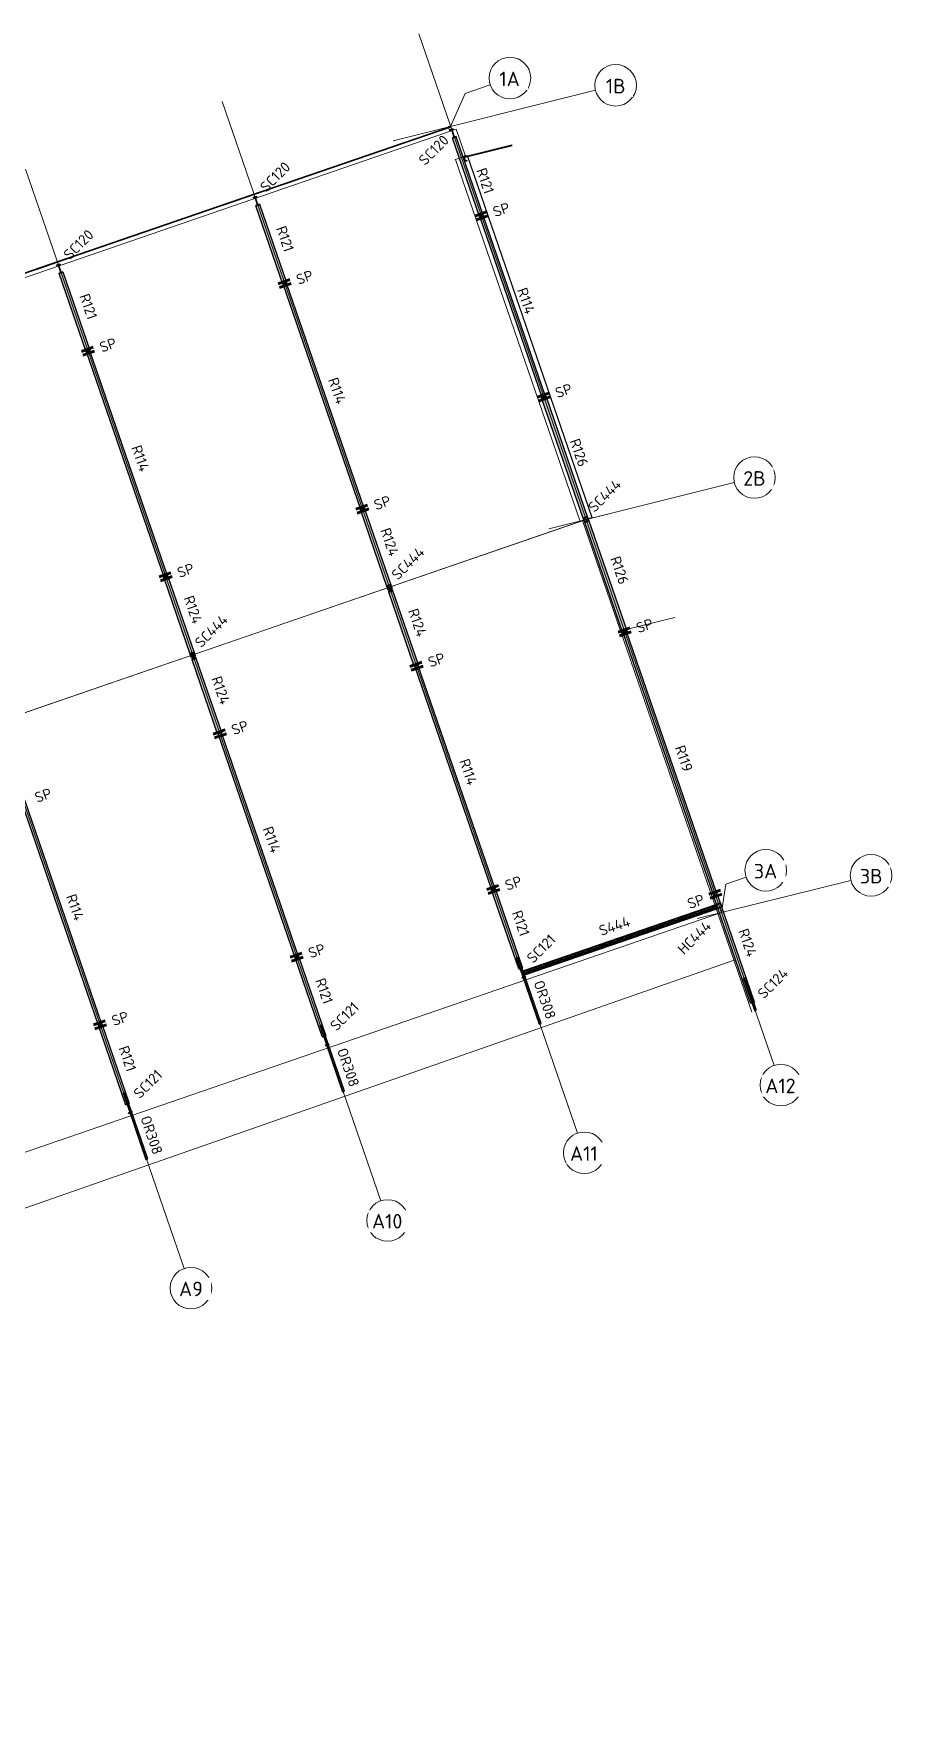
# Model space of a CAD drawing. Header units: millimetres. Extents: x 665 to 159342, y 5858 to 4035990.
# Drawn here: x 117865 to 159342, y 3954998 to 4035990 of the extents above; entities that cross this region are included whole.
import ezdxf

# ---------------------------------------------------------------- set-up
doc = ezdxf.new("R2010")
doc.units = ezdxf.units.MM
doc.linetypes.add('Dash', pattern=[7, 5, -2])
doc.linetypes.add('Hidden Half', pattern=[3, 2, -1])
for name, color, linetype, lineweight in [('A-270-M_ROOF', 132, 'Continuous', 13), ('S-280-A_COLUMN', 171, 'Continuous', 18), ('S-280-A_STRUCT_FRAME', 2, 'Continuous', 18), ('S-280-M_COLUMN', 52, 'Continuous', 13), ('S-280-M_STRUCT_FRAME', 12, 'Continuous', 13), ('S-280-MH_COLUMN', 52, 'Hidden Half', 13), ('Z-000-T_TEXT', 131, 'Continuous', 25), ('Z-030-M_GRID', 191, 'Continuous', 13), ('Z-033_T_GRIDREF', 31, 'Continuous', 13)]:
    doc.layers.add(name, color=color, linetype=linetype, lineweight=lineweight)
doc.styles.add('ISOCPEUR_2', font='isocpeur.ttf', dxfattribs={"height": 700})
doc.styles.add('ISOCPEUR_3', font='isocpeur.ttf', dxfattribs={"height": 500})

# ---------------------------------------------------------------- blocks, each defined once
blk = doc.blocks.new('Roof Gutters1 - Roof Gutters-1884510-S6_001 - UPPER ROOF FRAMING - PART 1')
at = {"layer": 'A-270-M_ROOF', "color": 253, "lineweight": 5}
for p, q in [((-2353849, 4029929), (-2353842, 4029932)), ((-2353842, 4029932), (-2353274, 4030128)), ((-2353842, 4029932), (-2347848, 4012522)), ((-2353274, 4030128), (-2353255, 4030133)), ((-2353274, 4030128), (-2347279, 4012718)), ((-2353255, 4030133), (-2347260, 4012723)), ((-2347848, 4012522), (-2347854, 4012519)), ((-2347849, 4012521), (-2347847, 4012522)), ((-2347724, 4012565), (-2347848, 4012522)), ((-2347847, 4012522), (-2347724, 4012564)), ((-2347279, 4012718), (-2347568, 4012618)), ((-2347565, 4012619), (-2347280, 4012717)), ((-2347280, 4012717), (-2347261, 4012722)), ((-2347260, 4012723), (-2347279, 4012718))]:
    blk.add_line(p, q, dxfattribs=at)
blk = doc.blocks.new('25021-APA-ZZ-ZZ-M3-AR-000001_V3_rvt-1-S6_001 - UPPER ROOF FRAMING - PART 1')
at = {"layer": 'A-270-M_ROOF', "color": 253, "lineweight": 5}
for p, q in [((-2353802, 4031403), (-2459471, 3995017)), ((-2354083, 4031554), (-2354185, 4031528)), ((-2354185, 4031528), (-2354106, 4031298)), ((-2354007, 4031332), (-2354083, 4031554)), ((-2353353, 4030100), (-2353802, 4031403)), ((-2351123, 4030636), (-2353246, 4030107)), ((-2345128, 4013226), (-2347729, 4012578)), ((-2347724, 4012564), (-2453017, 3976308)), ((-2345898, 4007263), (-2347729, 4012578)), ((-2343298, 4007911), (-2345898, 4007263)), ((-2339584, 3988926), (-2345898, 4007263)), ((-2397103, 3971596), (-2340443, 3991419))]:
    blk.add_line(p, q, dxfattribs=at)
blk.add_blockref('Roof Gutters1 - Roof Gutters-1884510-S6_001 - UPPER ROOF FRAMING - PART 1', (0, 0), dxfattribs=at)
blk = doc.blocks.new('NRP_Framing-Steel-Purlin C - G946 - EC250-24-4105926-S6_001 - UPPER ROOF FRAMING - PART 1')
at = {"layer": 'S-280-M_STRUCT_FRAME', "color": 1, "lineweight": 35}
blk.add_line((-4733, 0), (-2319, 0), dxfattribs=at)
blk.add_line((-4733, 0), (-2319, 0), dxfattribs=at)
blk = doc.blocks.new('NRP_Framing-Steel-Purlin Z - G914 - EZ250-15-4113457-S6_001 - UPPER ROOF FRAMING - PART 1')
at = {"layer": 'S-280-M_STRUCT_FRAME', "color": 150, "lineweight": 35}
for p, q in [((-2381400, 4022105), (-2381494, 4022072)), ((-2381494, 4022072), (-2390855, 4018849)), ((-2392836, 4018167), (-2392930, 4018135)), ((-2390950, 4018817), (-2392836, 4018167))]:
    blk.add_line(p, q, dxfattribs=at)
blk = doc.blocks.new('NRP_Framing-Steel-Purlin Z - G914 - EZ250-15-4113705-S6_001 - UPPER ROOF FRAMING - PART 1')
at = {"layer": 'S-280-M_STRUCT_FRAME', "color": 150, "lineweight": 35}
for p, q in [((-2362111, 4028747), (-2371945, 4025361)), ((-2362017, 4028779), (-2362111, 4028747)), ((-2372039, 4025328), (-2373926, 4024679)), ((-2373926, 4024679), (-2374020, 4024646))]:
    blk.add_line(p, q, dxfattribs=at)
blk = doc.blocks.new('NRP_Framing-Steel-Purlin Z - G914 - EZ250-15-4113987-S6_001 - UPPER ROOF FRAMING - PART 1')
at = {"layer": 'S-280-M_STRUCT_FRAME', "color": 150, "lineweight": 35}
for p, q in [((-2354070, 4031516), (-2362017, 4028779)), ((-2362111, 4028747), (-2364943, 4027772)), ((-2364943, 4027772), (-2365038, 4027739))]:
    blk.add_line(p, q, dxfattribs=at)
blk = doc.blocks.new('NRP_Framing-Steel-SHS - S444 - 200x200x6_0SHS-3967727-S6_001 - UPPER ROOF FRAMING - PART 1')
at = {"layer": 'S-280-M_STRUCT_FRAME', "linetype": 'Dash', "lineweight": 25}
for p, q in [((-4896, 94), (-4900, 94)), ((4905, 94), (-4896, 94)), ((-4896, -94), (-4900, -94)), ((4905, -94), (-4896, -94))]:
    blk.add_line(p, q, dxfattribs=at)
blk = doc.blocks.new('NRP_Framing-Steel-EA - WB725 - 75x75x8EA-3966838-S6_001 - UPPER ROOF FRAMING - PART 1')
at = {"layer": 'S-280-M_STRUCT_FRAME', "linetype": 'Dash', "lineweight": 25}
for p, q in [((-2350541, 3990891), (-2341322, 3994066)), ((-2350494, 3990837), (-2341274, 3994011)), ((-2350491, 3990829), (-2341271, 3994004)), ((-2341322, 3994066), (-2341300, 3994002)), ((-2341274, 3994011), (-2341271, 3994004)), ((-2350541, 3990891), (-2350544, 3990890)), ((-2350544, 3990890), (-2350520, 3990819)), ((-2350519, 3990828), (-2350541, 3990891)), ((-2350520, 3990819), (-2350491, 3990829)), ((-2350494, 3990837), (-2350519, 3990828)), ((-2350491, 3990829), (-2350494, 3990837))]:
    blk.add_line(p, q, dxfattribs=at)
blk = doc.blocks.new('NRP_Framing-Steel-EA - WB725 - 75x75x8EA-3967728-S6_001 - UPPER ROOF FRAMING - PART 1')
at = {"layer": 'S-280-M_STRUCT_FRAME', "linetype": 'Dash', "lineweight": 25}
for p, q in [((-2341297, 3993986), (-2350517, 3990812)), ((-2341250, 3993932), (-2350470, 3990757)), ((-2341300, 3993994), (-2341297, 3993986)), ((-2341297, 3993986), (-2341272, 3993995)), ((-2341272, 3993995), (-2341250, 3993932)), ((-2341271, 3994004), (-2341271, 3994004)), ((-2341247, 3993933), (-2341271, 3994004)), ((-2341250, 3993932), (-2341247, 3993933)), ((-2350517, 3990812), (-2350520, 3990819)), ((-2350470, 3990757), (-2350491, 3990820))]:
    blk.add_line(p, q, dxfattribs=at)
blk = doc.blocks.new('Grid - NRP_Grid-Head-320187-S6_001 - UPPER ROOF FRAMING - PART 1')
at = {"layer": 'Z-033_T_GRIDREF'}
blk.add_circle((0, 0), 5, dxfattribs=at)
blk = doc.blocks.new('NRP_Splice _v3_ - NRP_Splice-3209833-S6_001 - UPPER ROOF FRAMING - PART 1')
at = {"layer": 'Z-000-T_TEXT', "lineweight": 70}
for p, q in [((-0.5, 1.5), (-0.5, -1.5)), ((-0.5, 1.5), (-0.5, -1.5)), ((0.5, 1.5), (0.5, -1.5)), ((0.5, -1.5), (0.5, 1.5))]:
    blk.add_line(p, q, dxfattribs=at)
blk = doc.blocks.new('NRP_Splice _v3_ - NRP_Splice-3927024-S6_001 - UPPER ROOF FRAMING - PART 1')
at = {"layer": 'Z-000-T_TEXT', "lineweight": 70}
for p, q in [((-0.5, -1.5), (-0.5, 1.5)), ((-0.5, 1.5), (-0.5, -1.5)), ((0.5, -1.5), (0.5, 1.5)), ((0.5, -1.5), (0.5, 1.5))]:
    blk.add_line(p, q, dxfattribs=at)

msp = doc.modelspace()

# ---------------------------------------------------------------- hatches: boundary and pattern name
at = {"layer": 'S-280-M_STRUCT_FRAME', "lineweight": 5}
for points in [[(139304, 4027193), (139484, 4027255), (138186, 4031024), (138007, 4030962), (139005, 4028061)], [(128551, 4027706), (129849, 4023937), (130029, 4023999), (128731, 4027768)], [(139317, 4027157), (139329, 4027161), (139316, 4027196), (139305, 4027192), (139316, 4027159)], [(139316, 4027197), (142315, 4018488), (142471, 4018542), (139472, 4027251)], [(139485, 4027215), (139496, 4027219), (139484, 4027254), (139473, 4027249), (139484, 4027216)], [(139497, 4027218), (139496, 4027219), (139485, 4027214)], [(119096, 4024450), (120394, 4020682), (120574, 4020743), (119276, 4024512)], [(129862, 4023901), (129873, 4023905), (129861, 4023940), (129850, 4023936), (129861, 4023903)], [(133592, 4013105), (133748, 4013158), (130017, 4023995), (129861, 4023941), (132702, 4015691)], [(130029, 4023959), (130041, 4023963), (130029, 4023998), (130018, 4023993), (130029, 4023960)], [(130042, 4023962), (130041, 4023963), (130030, 4023958)], [(120407, 4020645), (120418, 4020649), (120406, 4020685), (120394, 4020681), (120406, 4020647)], [(124137, 4009849), (124293, 4009903), (120562, 4020739), (120406, 4020686), (123082, 4012913)], [(120574, 4020703), (120586, 4020707), (120574, 4020742), (120563, 4020737), (120574, 4020704)], [(120587, 4020706), (120586, 4020707), (120575, 4020702)], [(144315, 4012582), (144531, 4012657), (142501, 4018552), (142285, 4018477), (143245, 4015691)], [(134864, 4009345), (135062, 4009413), (133769, 4013165), (133572, 4013097), (134520, 4010345)], [(146182, 4007161), (146398, 4007235), (144531, 4012657), (144315, 4012582), (144531, 4011956)], [(144531, 4012657), (144531, 4012657)], [(125409, 4006089), (125606, 4006157), (124314, 4009909), (124117, 4009841)], [(134879, 4009302), (134973, 4009335), (134959, 4009376), (134864, 4009343), (134867, 4009335)], [(134938, 4009129), (135032, 4009162), (135018, 4009203), (134924, 4009170)], [(134938, 4009128), (136166, 4005563), (136364, 4005631), (135136, 4009196)], [(134982, 4009338), (135076, 4009370), (135062, 4009411), (134968, 4009379), (134980, 4009345)], [(135041, 4009165), (135136, 4009197), (135121, 4009238), (135027, 4009206), (135031, 4009196)], [(150561, 3994521), (150729, 3994579), (146374, 4007227), (146206, 4007169), (146953, 4004999)], [(146374, 4007227), (146323, 4007210), (146318, 4007208)], [(125423, 4006046), (125518, 4006079), (125503, 4006120), (125409, 4006088), (125412, 4006079)], [(125483, 4005873), (125577, 4005906), (125563, 4005947), (125469, 4005915)], [(126711, 4002307), (126909, 4002375), (125681, 4005940), (125483, 4005872), (125784, 4004999)], [(125527, 4006082), (125621, 4006114), (125606, 4006156), (125513, 4006123), (125524, 4006089)], [(125586, 4005909), (125681, 4005941), (125666, 4005983), (125572, 4005950), (125576, 4005940)], [(139896, 3994797), (140052, 3994851), (136343, 4005623), (136187, 4005569), (139005, 3997385)], [(130441, 3991541), (130597, 3991595), (126888, 4002367), (126732, 4002313), (129489, 3994307)], [(120986, 3988286), (121142, 3988339), (117433, 3999111), (117277, 3999057), (118913, 3994307)], [(139884, 3994794), (139896, 3994798), (139884, 3994833), (139872, 3994829), (139883, 3994797)], [(141190, 3991002), (141253, 3991024), (141080, 3991526), (141165, 3991554), (141338, 3991053), (141370, 3991064), (140064, 3994854), (139885, 3994792), (141088, 3991299)], [(140052, 3994851), (140064, 3994855), (140052, 3994891), (140040, 3994887), (140051, 3994854)], [(150546, 3994516), (150561, 3994521), (150552, 3994546), (150538, 3994540), (150544, 3994521)], [(152315, 3989378), (152387, 3989403), (151997, 3990537), (152082, 3990566), (152472, 3989432), (152513, 3989446), (150744, 3994584), (150546, 3994516), (152172, 3989796)], [(150729, 3994579), (150744, 3994584), (150735, 3994609), (150721, 3994604), (150728, 3994584)], [(141488, 3990721), (150754, 3993912), (150689, 3994101), (141423, 3990910)], [(130429, 3991538), (130441, 3991542), (130429, 3991577), (130417, 3991573), (130428, 3991541)], [(131735, 3987746), (131798, 3987768), (131625, 3988270), (131710, 3988298), (131883, 3987797), (131914, 3987808), (130609, 3991599), (130430, 3991537), (131633, 3988043)], [(130597, 3991596), (130609, 3991600), (130597, 3991635), (130585, 3991631), (130596, 3991599)], [(142175, 3988344), (142260, 3988374), (141172, 3991535), (141087, 3991506), (141676, 3989796)], [(141094, 3991509), (141171, 3991536), (141165, 3991554), (141088, 3991526)], [(152535, 3988972), (152620, 3989002), (152086, 3990554), (152001, 3990525), (152252, 3989796)], [(152008, 3990528), (152086, 3990555), (152082, 3990566), (152005, 3990537)], [(120974, 3988282), (120986, 3988286), (120974, 3988321), (120962, 3988317), (120973, 3988286)], [(122280, 3984491), (122342, 3984512), (122169, 3985015), (122255, 3985043), (122427, 3984542), (122459, 3984553), (121154, 3988343), (120974, 3988281), (122177, 3984787)], [(121142, 3988340), (121154, 3988344), (121142, 3988379), (121130, 3988375), (121141, 3988343)], [(131632, 3988250), (132720, 3985089), (132805, 3985118), (131717, 3988279)], [(131639, 3988254), (131716, 3988280), (131710, 3988298), (131633, 3988270)], [(123265, 3981833), (123350, 3981862), (122262, 3985023), (122176, 3984994), (123082, 3982364)], [(122184, 3984998), (122261, 3985025), (122255, 3985043), (122178, 3985015)]]:
    msp.add_hatch(color=256, dxfattribs=at).paths.add_polyline_path(points)
h = msp.add_hatch(color=256, dxfattribs=at)
h.paths.add_polyline_path([(134982, 4009338), (134968, 4009379), (134959, 4009376), (134973, 4009335)])
h.paths.add_polyline_path([(135077, 4009369), (135076, 4009370), (135062, 4009364)])
at = {"layer": 'S-280-M_STRUCT_FRAME'}
h = msp.add_hatch(color=256, dxfattribs=at)
h.paths.add_polyline_path([(135041, 4009165), (135027, 4009206), (135018, 4009203), (135032, 4009162)])
h.paths.add_polyline_path([(135136, 4009196), (135136, 4009197), (135041, 4009165)])
for points in [[(146374, 4007227), (146374, 4007227), (146323, 4007210)], [(140064, 3994854), (140064, 3994855), (140052, 3994850)], [(150744, 3994584), (150744, 3994584), (150729, 3994579)], [(130609, 3991599), (130609, 3991600), (130597, 3991595)], [(141087, 3991506), (141094, 3991509), (141088, 3991528), (141080, 3991526)], [(152001, 3990525), (152008, 3990528), (152004, 3990539), (151997, 3990537)], [(121154, 3988343), (121154, 3988344), (121142, 3988339)], [(131632, 3988250), (131639, 3988254), (131633, 3988272), (131625, 3988270)], [(122176, 3984994), (122184, 3984998), (122177, 3985016), (122169, 3985015)]]:
    msp.add_hatch(color=256, dxfattribs=at).paths.add_polyline_path(points)
at = {"layer": 'S-280-M_STRUCT_FRAME', "lineweight": 5}
h = msp.add_hatch(color=256, dxfattribs=at)
h.paths.add_polyline_path([(125527, 4006082), (125512, 4006123), (125503, 4006120), (125518, 4006079)])
h.paths.add_polyline_path([(125621, 4006113), (125621, 4006114), (125606, 4006108)])
at = {"layer": 'S-280-M_STRUCT_FRAME'}
h = msp.add_hatch(color=256, dxfattribs=at)
h.paths.add_polyline_path([(125586, 4005909), (125572, 4005950), (125563, 4005947), (125577, 4005906)])
h.paths.add_polyline_path([(125681, 4005940), (125681, 4005941), (125586, 4005909)])
h = msp.add_hatch(color=256, dxfattribs=at)
h.paths.add_polyline_path([(136268, 4005598), (136268, 4005598), (136262, 4005596)])
h.paths.add_polyline_path([(136343, 4005623), (136343, 4005623), (136268, 4005598)])
h = msp.add_hatch(color=256, dxfattribs=at)
h.paths.add_polyline_path([(126813, 4002342), (126813, 4002342), (126807, 4002340)])
h.paths.add_polyline_path([(126888, 4002367), (126888, 4002368), (126813, 4002342)])

# ---------------------------------------------------------------- linework, layer by layer
at = {"layer": 'S-280-M_COLUMN', "lineweight": 35}
for p, q in [((137876, 4031359), (138044, 4031417)), ((137880, 4031347), (137876, 4031359)), ((137950, 4031371), (137880, 4031347)), ((138081, 4031025), (137965, 4031364)), ((137972, 4031366), (138088, 4031028)), ((138049, 4031405), (137979, 4031381)), ((138004, 4030987), (138074, 4031011)), ((138177, 4031033), (138008, 4030975)), ((138044, 4031417), (138049, 4031405)), ((138103, 4031021), (138173, 4031045)), ((138173, 4031045), (138177, 4031033)), ((138008, 4030975), (138004, 4030987)), ((138556, 4030094), (138644, 4030115)), ((138614, 4029851), (138556, 4030094)), ((138570, 4030070), (138616, 4029879)), ((138647, 4030100), (138579, 4030084)), ((138702, 4029872), (138614, 4029851)), ((138630, 4029870), (138698, 4029886)), ((138644, 4030115), (138647, 4030100)), ((138698, 4029886), (138702, 4029872)), ((128421, 4028103), (128589, 4028161)), ((128425, 4028091), (128421, 4028103)), ((128495, 4028115), (128425, 4028091)), ((128626, 4027770), (128509, 4028108)), ((128517, 4028111), (128633, 4027772)), ((128593, 4028149), (128524, 4028125)), ((128549, 4027731), (128619, 4027755)), ((128722, 4027777), (128553, 4027719)), ((128589, 4028161), (128593, 4028149)), ((128648, 4027765), (128717, 4027789)), ((128717, 4027789), (128722, 4027777)), ((128553, 4027719), (128549, 4027731)), ((118966, 4024848), (119134, 4024906)), ((118970, 4024835), (118966, 4024848)), ((119040, 4024859), (118970, 4024835)), ((119171, 4024514), (119054, 4024852)), ((119062, 4024855), (119178, 4024516)), ((119138, 4024893), (119069, 4024869)), ((119266, 4024521), (119098, 4024463)), ((119134, 4024906), (119138, 4024893)), ((119193, 4024509), (119262, 4024533)), ((119262, 4024533), (119266, 4024521)), ((119094, 4024475), (119164, 4024499)), ((119098, 4024463), (119094, 4024475)), ((134906, 4009237), (134883, 4009303)), ((134889, 4009305), (134910, 4009244)), ((135095, 4009302), (134906, 4009237)), ((134910, 4009244), (135087, 4009306)), ((135087, 4009306), (135067, 4009366)), ((135072, 4009368), (135095, 4009302)), ((125451, 4005981), (125428, 4006047)), ((125434, 4006049), (125454, 4005989)), ((125640, 4006046), (125451, 4005981)), ((125454, 4005989), (125632, 4006050)), ((125632, 4006050), (125611, 4006110)), ((125617, 4006112), (125640, 4006046)), ((141193, 3990993), (141256, 3991015)), ((141197, 3990981), (141193, 3990993)), ((141260, 3991003), (141197, 3990981)), ((141337, 3990576), (141399, 3990598)), ((141341, 3990564), (141337, 3990576)), ((141341, 3991044), (141373, 3991055)), ((141403, 3990586), (141341, 3990564)), ((141377, 3991043), (141345, 3991032)), ((141373, 3991055), (141377, 3991043)), ((141484, 3990627), (141516, 3990638)), ((141520, 3990626), (141489, 3990615)), ((141516, 3990638), (141520, 3990626)), ((152319, 3989367), (152391, 3989391)), ((152324, 3989354), (152319, 3989367)), ((152395, 3989379), (152324, 3989354)), ((152476, 3989421), (152517, 3989435)), ((152521, 3989422), (152480, 3989408)), ((152517, 3989435), (152521, 3989422)), ((131738, 3987738), (131801, 3987759)), ((131742, 3987726), (131738, 3987738)), ((131805, 3987747), (131742, 3987726)), ((131881, 3987321), (131944, 3987342)), ((131885, 3987309), (131881, 3987321)), ((131948, 3987330), (131885, 3987309)), ((131886, 3987789), (131917, 3987800)), ((131922, 3987788), (131890, 3987777)), ((131917, 3987800), (131922, 3987788)), ((132029, 3987372), (132061, 3987382)), ((132065, 3987370), (132033, 3987360)), ((132061, 3987382), (132065, 3987370)), ((122283, 3984482), (122345, 3984504)), ((122287, 3984470), (122283, 3984482)), ((122349, 3984492), (122287, 3984470)), ((122426, 3984065), (122489, 3984086)), ((122430, 3984053), (122426, 3984065)), ((122430, 3984533), (122462, 3984544)), ((122493, 3984074), (122430, 3984053)), ((122466, 3984532), (122435, 3984521)), ((122462, 3984544), (122466, 3984532)), ((122574, 3984116), (122606, 3984127)), ((122610, 3984115), (122578, 3984104)), ((122606, 3984127), (122610, 3984115))]:
    msp.add_line(p, q, dxfattribs=at)
for centre, radius, start, end in [((137954, 4031360), 11.4, 19.00041, 109.00041), ((137983, 4031370), 11.4, 109.00041, 199.00041), ((138070, 4031022), 11.4, 289.00041, 19.00041), ((138099, 4031032), 11.4, 199.00041, 289.00041), ((138582, 4030073), 12, 103.35459, 193.35459), ((138627, 4029882), 12, 193.35459, 283.35459), ((128499, 4028104), 11.4, 19.00041, 109.00041), ((128528, 4028114), 11.4, 109.00041, 199.00041), ((128615, 4027766), 11.4, 289.00041, 19.00041), ((128644, 4027776), 11.4, 199.00041, 289.00041), ((119043, 4024849), 11.4, 19.00041, 109.00041), ((119072, 4024859), 11.4, 109.00041, 199.00041), ((119160, 4024510), 11.4, 289.00041, 19.00041), ((119189, 4024520), 11.4, 199.00041, 289.00041)]:
    msp.add_arc(centre, radius, start, end, dxfattribs=at)
at = {"layer": 'S-280-M_STRUCT_FRAME', "lineweight": 25}
for p, q in [((138007, 4030962), (138186, 4031024)), ((139484, 4027255), (138186, 4031024)), ((139304, 4027193), (138007, 4030962)), ((128551, 4027706), (128731, 4027768)), ((130029, 4023999), (128731, 4027768)), ((129849, 4023937), (128551, 4027706)), ((139484, 4027255), (139304, 4027193)), ((139304, 4027193), (139305, 4027192)), ((139305, 4027192), (139316, 4027196)), ((139305, 4027192), (139317, 4027157)), ((139316, 4027197), (139472, 4027251)), ((142315, 4018488), (139316, 4027197)), ((139329, 4027161), (139317, 4027157)), ((139317, 4027156), (139329, 4027160)), ((139317, 4027157), (139317, 4027156)), ((142471, 4018542), (139472, 4027251)), ((139473, 4027250), (139484, 4027254)), ((139484, 4027254), (139484, 4027255)), ((139496, 4027219), (139484, 4027254)), ((139496, 4027219), (139485, 4027215)), ((139485, 4027213), (139497, 4027218)), ((139497, 4027218), (139496, 4027219)), ((119096, 4024450), (119276, 4024512)), ((120574, 4020743), (119276, 4024512)), ((120394, 4020682), (119096, 4024450)), ((130029, 4023999), (129849, 4023937)), ((129849, 4023937), (129850, 4023936)), ((129850, 4023936), (129861, 4023940)), ((129850, 4023936), (129862, 4023901)), ((129861, 4023941), (130017, 4023995)), ((133592, 4013105), (129861, 4023941)), ((129873, 4023905), (129862, 4023901)), ((129862, 4023900), (129874, 4023904)), ((129862, 4023901), (129862, 4023900)), ((130017, 4023994), (130029, 4023998)), ((133748, 4013158), (130017, 4023995)), ((130029, 4023998), (130029, 4023999)), ((130041, 4023963), (130029, 4023998)), ((130041, 4023963), (130029, 4023959)), ((130030, 4023958), (130042, 4023962)), ((130042, 4023962), (130041, 4023963)), ((120574, 4020743), (120394, 4020682)), ((120394, 4020681), (120406, 4020685)), ((120394, 4020682), (120394, 4020681)), ((120394, 4020681), (120407, 4020645)), ((120406, 4020686), (120562, 4020739)), ((124137, 4009849), (120406, 4020686)), ((120418, 4020649), (120407, 4020645)), ((120407, 4020644), (120419, 4020648)), ((120407, 4020645), (120407, 4020644)), ((120562, 4020738), (120574, 4020742)), ((124293, 4009903), (120562, 4020739)), ((120574, 4020742), (120574, 4020743)), ((120586, 4020707), (120574, 4020742)), ((120586, 4020707), (120574, 4020703)), ((120575, 4020702), (120587, 4020706)), ((120587, 4020706), (120586, 4020707)), ((142285, 4018477), (142501, 4018552)), ((144315, 4012582), (142285, 4018477)), ((142471, 4018542), (142315, 4018488)), ((142315, 4018488), (142315, 4018487)), ((142471, 4018541), (142471, 4018542)), ((144531, 4012657), (142501, 4018552)), ((133572, 4013097), (133769, 4013165)), ((134864, 4009345), (133572, 4013097)), ((133748, 4013158), (133592, 4013105)), ((135062, 4009413), (133769, 4013165)), ((144315, 4012582), (144531, 4012657)), ((144315, 4012582), (146182, 4007161)), ((144531, 4012657), (146398, 4007235)), ((124117, 4009841), (124314, 4009909)), ((125409, 4006089), (124117, 4009841)), ((124293, 4009903), (124137, 4009849)), ((125606, 4006157), (124314, 4009909)), ((135062, 4009413), (134864, 4009345)), ((134864, 4009343), (134959, 4009376)), ((134864, 4009345), (134864, 4009343)), ((134864, 4009343), (134879, 4009302)), ((134879, 4009301), (135077, 4009369)), ((134973, 4009335), (134879, 4009302)), ((134879, 4009302), (134879, 4009301)), ((135121, 4009240), (134924, 4009171)), ((134924, 4009170), (135018, 4009203)), ((134924, 4009171), (134924, 4009170)), ((134924, 4009170), (134938, 4009129)), ((134938, 4009128), (135136, 4009196)), ((135032, 4009162), (134938, 4009129)), ((134938, 4009129), (134938, 4009128)), ((136166, 4005563), (134938, 4009128)), ((134959, 4009376), (134973, 4009335)), ((134968, 4009379), (135062, 4009411)), ((134982, 4009338), (134968, 4009379)), ((135076, 4009370), (134982, 4009338)), ((135018, 4009203), (135032, 4009162)), ((135027, 4009206), (135121, 4009238)), ((135041, 4009165), (135027, 4009206)), ((135136, 4009197), (135041, 4009165)), ((135062, 4009411), (135062, 4009413)), ((135076, 4009370), (135062, 4009411)), ((135077, 4009369), (135076, 4009370)), ((135121, 4009238), (135121, 4009240)), ((135136, 4009197), (135121, 4009238)), ((135136, 4009196), (135136, 4009197)), ((136364, 4005631), (135136, 4009196)), ((146398, 4007235), (146182, 4007161)), ((146206, 4007169), (146374, 4007227)), ((146206, 4007169), (146206, 4007169)), ((150561, 3994521), (146206, 4007169)), ((146374, 4007227), (146374, 4007227)), ((150729, 3994579), (146374, 4007227)), ((125606, 4006157), (125409, 4006089)), ((125409, 4006088), (125503, 4006120)), ((125409, 4006089), (125409, 4006088)), ((125409, 4006088), (125423, 4006046)), ((125518, 4006079), (125423, 4006046)), ((125423, 4006046), (125424, 4006045)), ((125424, 4006045), (125621, 4006113)), ((125666, 4005984), (125468, 4005916)), ((125468, 4005916), (125469, 4005915)), ((125469, 4005915), (125563, 4005947)), ((125469, 4005915), (125483, 4005873)), ((125483, 4005872), (125681, 4005940)), ((125577, 4005906), (125483, 4005873)), ((125503, 4006120), (125518, 4006079)), ((125512, 4006123), (125607, 4006156)), ((125527, 4006082), (125512, 4006123)), ((125621, 4006114), (125527, 4006082)), ((125563, 4005947), (125577, 4005906)), ((125572, 4005950), (125666, 4005983)), ((125586, 4005909), (125572, 4005950)), ((125681, 4005941), (125586, 4005909)), ((125607, 4006156), (125606, 4006157)), ((125621, 4006114), (125607, 4006156)), ((125621, 4006113), (125621, 4006114)), ((125666, 4005983), (125666, 4005984)), ((125681, 4005941), (125666, 4005983)), ((125681, 4005940), (125681, 4005941)), ((126909, 4002375), (125681, 4005940)), ((125483, 4005873), (125483, 4005872)), ((126711, 4002307), (125483, 4005872)), ((136364, 4005631), (136166, 4005563)), ((136187, 4005569), (136343, 4005623)), ((136262, 4005596), (136187, 4005570)), ((136187, 4005570), (136187, 4005569)), ((139896, 3994797), (136187, 4005569)), ((136343, 4005623), (136268, 4005598)), ((136343, 4005623), (136343, 4005623)), ((140052, 3994851), (136343, 4005623)), ((126909, 4002375), (126711, 4002307)), ((126732, 4002313), (126888, 4002367)), ((126807, 4002340), (126732, 4002314)), ((126732, 4002314), (126732, 4002313)), ((130441, 3991541), (126732, 4002313)), ((126888, 4002368), (126813, 4002342)), ((126888, 4002367), (126888, 4002368)), ((130597, 3991595), (126888, 4002367)), ((120986, 3988286), (117277, 3999057)), ((121142, 3988339), (117433, 3999111)), ((139884, 3994834), (139872, 3994830)), ((139872, 3994829), (139884, 3994833)), ((139872, 3994830), (139872, 3994829)), ((139872, 3994829), (139884, 3994794)), ((139896, 3994798), (139884, 3994794)), ((139884, 3994794), (139885, 3994792)), ((139885, 3994792), (140064, 3994854)), ((141190, 3991002), (139885, 3994792)), ((140052, 3994851), (139896, 3994797)), ((140052, 3994892), (140040, 3994888)), ((140040, 3994887), (140052, 3994891)), ((140052, 3994891), (140052, 3994892)), ((140064, 3994855), (140052, 3994891)), ((140064, 3994855), (140052, 3994851)), ((140064, 3994854), (140064, 3994855)), ((141370, 3991064), (140064, 3994854)), ((150552, 3994547), (150537, 3994542)), ((150538, 3994541), (150552, 3994546)), ((150546, 3994516), (150744, 3994584)), ((150729, 3994579), (150561, 3994521)), ((150735, 3994610), (150720, 3994605)), ((150721, 3994604), (150735, 3994609)), ((150744, 3994584), (150729, 3994579)), ((150735, 3994609), (150735, 3994610)), ((150744, 3994584), (150735, 3994609)), ((150744, 3994584), (150744, 3994584)), ((152513, 3989446), (150744, 3994584)), ((150689, 3994101), (141423, 3990910)), ((141488, 3990721), (150754, 3993912)), ((150537, 3994542), (150538, 3994541)), ((150538, 3994541), (150546, 3994516)), ((150561, 3994521), (150546, 3994516)), ((150546, 3994516), (150546, 3994516)), ((152315, 3989378), (150546, 3994516)), ((130429, 3991578), (130417, 3991574)), ((130417, 3991573), (130429, 3991577)), ((130417, 3991574), (130417, 3991573)), ((130417, 3991573), (130429, 3991538)), ((130441, 3991542), (130429, 3991538)), ((130429, 3991538), (130430, 3991537)), ((130430, 3991537), (130609, 3991599)), ((131735, 3987746), (130430, 3991537)), ((130597, 3991595), (130441, 3991541)), ((130596, 3991636), (130585, 3991632)), ((130585, 3991631), (130597, 3991635)), ((130597, 3991635), (130596, 3991636)), ((130609, 3991600), (130597, 3991635)), ((130609, 3991600), (130597, 3991596)), ((130609, 3991599), (130609, 3991600)), ((131914, 3987808), (130609, 3991599)), ((141165, 3991555), (141080, 3991526)), ((141080, 3991526), (141087, 3991506)), ((141087, 3991506), (141172, 3991535)), ((141087, 3991506), (142175, 3988344)), ((141088, 3991528), (141165, 3991554)), ((141094, 3991509), (141088, 3991528)), ((141171, 3991536), (141094, 3991509)), ((141165, 3991554), (141165, 3991555)), ((141171, 3991536), (141165, 3991554)), ((141172, 3991535), (141171, 3991536)), ((142260, 3988374), (141172, 3991535)), ((141253, 3991024), (141190, 3991002)), ((141370, 3991064), (141338, 3991053)), ((141488, 3990721), (141423, 3990910)), ((152082, 3990566), (151997, 3990537)), ((151997, 3990537), (152001, 3990525)), ((152001, 3990525), (152086, 3990554)), ((152001, 3990525), (152535, 3988972)), ((152004, 3990539), (152082, 3990566)), ((152008, 3990528), (152004, 3990539)), ((152086, 3990555), (152008, 3990528)), ((152082, 3990566), (152082, 3990566)), ((152086, 3990555), (152082, 3990566)), ((152086, 3990554), (152086, 3990555)), ((152620, 3989002), (152086, 3990554)), ((152387, 3989403), (152315, 3989378)), ((152513, 3989446), (152472, 3989432)), ((120973, 3988322), (120962, 3988318)), ((120962, 3988317), (120974, 3988321)), ((120962, 3988318), (120962, 3988317)), ((120962, 3988317), (120974, 3988282)), ((120974, 3988281), (121154, 3988343)), ((120986, 3988286), (120974, 3988282)), ((120974, 3988282), (120974, 3988281)), ((122280, 3984491), (120974, 3988281)), ((121142, 3988339), (120986, 3988286)), ((121141, 3988380), (121129, 3988376)), ((121130, 3988375), (121142, 3988379)), ((121142, 3988379), (121141, 3988380)), ((121154, 3988344), (121142, 3988379)), ((121154, 3988344), (121142, 3988340)), ((121154, 3988343), (121154, 3988344)), ((122459, 3984553), (121154, 3988343)), ((131710, 3988300), (131625, 3988270)), ((131625, 3988270), (131632, 3988250)), ((131632, 3988250), (131717, 3988279)), ((131632, 3988250), (132720, 3985089)), ((131633, 3988272), (131710, 3988298)), ((131639, 3988254), (131633, 3988272)), ((131716, 3988280), (131639, 3988254)), ((131710, 3988298), (131710, 3988300)), ((131716, 3988280), (131710, 3988298)), ((131717, 3988279), (131716, 3988280)), ((132805, 3985118), (131717, 3988279)), ((142175, 3988344), (142260, 3988374)), ((131798, 3987768), (131735, 3987746)), ((131914, 3987808), (131883, 3987797)), ((122254, 3985044), (122169, 3985015)), ((122169, 3985015), (122176, 3984994)), ((122176, 3984994), (122262, 3985023)), ((122176, 3984994), (123265, 3981833)), ((122177, 3985016), (122255, 3985043)), ((122184, 3984998), (122177, 3985016)), ((122261, 3985025), (122184, 3984998)), ((122255, 3985043), (122254, 3985044)), ((122261, 3985025), (122255, 3985043)), ((122262, 3985023), (122261, 3985025)), ((123350, 3981862), (122262, 3985023)), ((132720, 3985089), (132805, 3985118)), ((122342, 3984512), (122280, 3984491)), ((122459, 3984553), (122427, 3984542)), ((123265, 3981833), (123350, 3981862))]:
    msp.add_line(p, q, dxfattribs=at)
at = {"layer": 'S-280-M_STRUCT_FRAME', "linetype": 'Dash', "lineweight": 25}
for p, q in [((139317, 4027196), (139390, 4027222)), ((139329, 4027160), (139485, 4027213)), ((139403, 4027186), (139329, 4027161)), ((139390, 4027222), (139403, 4027186)), ((139399, 4027224), (139398, 4027224)), ((139399, 4027224), (139472, 4027250)), ((139411, 4027189), (139399, 4027224)), ((139485, 4027215), (139411, 4027189)), ((129861, 4023940), (129935, 4023966)), ((129874, 4023904), (130030, 4023958)), ((129947, 4023931), (129874, 4023905)), ((129935, 4023966), (129947, 4023931)), ((129943, 4023969), (130017, 4023994)), ((129956, 4023933), (129943, 4023969)), ((129943, 4023969), (129943, 4023969)), ((130029, 4023959), (129956, 4023933)), ((120406, 4020685), (120480, 4020710)), ((120492, 4020675), (120418, 4020649)), ((120419, 4020648), (120575, 4020702)), ((120480, 4020710), (120492, 4020675)), ((120488, 4020713), (120562, 4020738)), ((120500, 4020678), (120488, 4020713)), ((120488, 4020713), (120488, 4020713)), ((120574, 4020703), (120500, 4020678)), ((142315, 4018487), (142390, 4018513)), ((142315, 4018487), (142323, 4018464)), ((142398, 4018490), (142323, 4018464)), ((142323, 4018464), (142324, 4018463)), ((142324, 4018463), (142480, 4018517)), ((142390, 4018513), (142398, 4018490)), ((142396, 4018515), (142471, 4018541)), ((142404, 4018492), (142396, 4018515)), ((142396, 4018515), (142396, 4018515)), ((142479, 4018518), (142404, 4018492)), ((142479, 4018518), (142471, 4018541)), ((142480, 4018517), (142479, 4018518)), ((133592, 4013105), (133593, 4013104)), ((133593, 4013104), (133668, 4013130)), ((133593, 4013104), (133601, 4013080)), ((133601, 4013080), (133757, 4013133)), ((133676, 4013106), (133601, 4013080)), ((133601, 4013080), (133601, 4013080)), ((133668, 4013130), (133676, 4013106)), ((133674, 4013132), (133749, 4013157)), ((133682, 4013108), (133674, 4013132)), ((133674, 4013132), (133674, 4013132)), ((133757, 4013134), (133682, 4013108)), ((133749, 4013157), (133748, 4013158)), ((133757, 4013134), (133749, 4013157)), ((133757, 4013133), (133757, 4013134)), ((124137, 4009849), (124138, 4009848)), ((124138, 4009848), (124213, 4009874)), ((124138, 4009848), (124146, 4009825)), ((124146, 4009824), (124302, 4009877)), ((124221, 4009850), (124146, 4009825)), ((124146, 4009825), (124146, 4009824)), ((124213, 4009874), (124221, 4009850)), ((124218, 4009876), (124294, 4009902)), ((124227, 4009852), (124218, 4009876)), ((124218, 4009876), (124218, 4009876)), ((124302, 4009878), (124227, 4009852)), ((124294, 4009902), (124293, 4009903)), ((124302, 4009878), (124294, 4009902)), ((124302, 4009877), (124302, 4009878)), ((134968, 4009379), (134968, 4009379)), ((135041, 4009165), (135041, 4009165)), ((146367, 4007247), (146199, 4007189)), ((146199, 4007188), (146280, 4007216)), ((146199, 4007189), (146199, 4007188)), ((146199, 4007188), (146206, 4007169)), ((146286, 4007197), (146206, 4007169)), ((146280, 4007216), (146286, 4007197)), ((146287, 4007218), (146367, 4007246)), ((146293, 4007200), (146287, 4007218)), ((146374, 4007227), (146293, 4007200)), ((146367, 4007246), (146367, 4007247)), ((146374, 4007227), (146367, 4007246)), ((125512, 4006123), (125512, 4006123)), ((125586, 4005909), (125586, 4005909)), ((136335, 4005648), (136179, 4005594)), ((136179, 4005593), (136254, 4005619)), ((136179, 4005594), (136179, 4005593)), ((136179, 4005593), (136187, 4005570)), ((136254, 4005619), (136262, 4005596)), ((136260, 4005621), (136335, 4005647)), ((136268, 4005598), (136260, 4005621)), ((136268, 4005597), (136268, 4005598)), ((136335, 4005647), (136335, 4005648)), ((136343, 4005623), (136335, 4005647)), ((126880, 4002392), (126724, 4002338)), ((126724, 4002337), (126799, 4002363)), ((126724, 4002338), (126724, 4002337)), ((126724, 4002337), (126732, 4002314)), ((126799, 4002363), (126807, 4002340)), ((126805, 4002365), (126880, 4002391)), ((126813, 4002342), (126805, 4002365)), ((126813, 4002342), (126813, 4002342)), ((126880, 4002391), (126880, 4002392)), ((126888, 4002368), (126880, 4002391)), ((140040, 3994888), (139884, 3994834)), ((139884, 3994833), (139958, 3994858)), ((139970, 3994823), (139896, 3994798)), ((139958, 3994858), (139970, 3994823)), ((139966, 3994861), (140040, 3994887)), ((139978, 3994826), (139966, 3994861)), ((140052, 3994851), (139978, 3994826)), ((139978, 3994826), (139978, 3994826)), ((150720, 3994605), (150552, 3994547)), ((150552, 3994546), (150632, 3994573)), ((150640, 3994549), (150561, 3994521)), ((150632, 3994573), (150640, 3994549)), ((150641, 3994577), (150720, 3994604)), ((150649, 3994552), (150641, 3994577)), ((150729, 3994579), (150649, 3994552)), ((150649, 3994552), (150649, 3994552)), ((150693, 3994102), (150689, 3994101)), ((150754, 3993912), (150759, 3993913)), ((130585, 3991632), (130429, 3991578)), ((130429, 3991577), (130503, 3991603)), ((130515, 3991567), (130441, 3991542)), ((130503, 3991603), (130515, 3991567)), ((130511, 3991605), (130585, 3991631)), ((130523, 3991570), (130511, 3991605)), ((130597, 3991596), (130523, 3991570)), ((130523, 3991570), (130523, 3991570)), ((141338, 3991053), (141253, 3991024)), ((152472, 3989432), (152387, 3989403)), ((121129, 3988376), (120973, 3988322)), ((120974, 3988321), (121048, 3988347)), ((121060, 3988312), (120986, 3988286)), ((121048, 3988347), (121060, 3988312)), ((121056, 3988350), (121130, 3988375)), ((121068, 3988314), (121056, 3988350)), ((121142, 3988340), (121068, 3988314)), ((121068, 3988314), (121068, 3988314)), ((131883, 3987797), (131798, 3987768)), ((122427, 3984542), (122342, 3984512))]:
    msp.add_line(p, q, dxfattribs=at)
at = {"layer": 'S-280-MH_COLUMN', "lineweight": 35}
for p, q in [((144296, 4012682), (144485, 4012747)), ((144361, 4012492), (144296, 4012682)), ((144481, 4012739), (144303, 4012678)), ((144303, 4012678), (144365, 4012500)), ((144550, 4012558), (144361, 4012492)), ((144365, 4012500), (144542, 4012561)), ((144542, 4012561), (144481, 4012739)), ((144485, 4012747), (144550, 4012558)), ((134841, 4009426), (135030, 4009491)), ((134883, 4009303), (134841, 4009426)), ((135026, 4009483), (134848, 4009422)), ((134848, 4009422), (134889, 4009305)), ((135067, 4009366), (135026, 4009483)), ((135030, 4009491), (135072, 4009368)), ((125386, 4006170), (125575, 4006235)), ((125428, 4006047), (125386, 4006170)), ((125571, 4006228), (125393, 4006166)), ((125393, 4006166), (125434, 4006049)), ((125611, 4006110), (125571, 4006228)), ((125575, 4006235), (125617, 4006112)), ((150693, 3994102), (150883, 3994167)), ((150759, 3993913), (150693, 3994102)), ((150879, 3994160), (150701, 3994098)), ((150701, 3994098), (150762, 3993921)), ((150948, 3993978), (150759, 3993913)), ((150762, 3993921), (150940, 3993982)), ((150940, 3993982), (150879, 3994160)), ((150883, 3994167), (150948, 3993978)), ((141256, 3991015), (141341, 3991044)), ((141272, 3991007), (141260, 3991003)), ((141419, 3990617), (141287, 3991000)), ((141295, 3991003), (141427, 3990619)), ((141345, 3991032), (141302, 3991017)), ((141399, 3990598), (141412, 3990602)), ((141488, 3990615), (141403, 3990586)), ((141441, 3990612), (141484, 3990627)), ((152391, 3989391), (152476, 3989421)), ((152405, 3989382), (152395, 3989379)), ((152558, 3988980), (152422, 3989373)), ((152431, 3989376), (152567, 3988983)), ((152480, 3989408), (152440, 3989394)), ((131801, 3987759), (131886, 3987789)), ((131817, 3987752), (131805, 3987747)), ((131963, 3987361), (131831, 3987744)), ((131839, 3987747), (131971, 3987364)), ((131890, 3987777), (131847, 3987762)), ((131944, 3987342), (131956, 3987346)), ((132033, 3987360), (131948, 3987330)), ((131986, 3987357), (132029, 3987372)), ((122345, 3984504), (122430, 3984533)), ((122362, 3984496), (122350, 3984492)), ((122508, 3984105), (122376, 3984489)), ((122384, 3984491), (122516, 3984108)), ((122435, 3984521), (122391, 3984506)), ((122489, 3984087), (122501, 3984091)), ((122578, 3984104), (122493, 3984075)), ((122531, 3984101), (122574, 3984116))]:
    msp.add_line(p, q, dxfattribs=at)
for centre, radius, start, end in [((141276, 3990996), 11.4, 19.00041, 109.00041), ((141305, 3991007), 11.4, 109.00041, 199.00041), ((141408, 3990613), 11.4, 289.00041, 19.00041), ((141437, 3990623), 11.4, 199.00041, 289.00041), ((152409, 3989369), 14, 19.00041, 109.00041), ((152445, 3989381), 14, 109.00041, 199.00041), ((131821, 3987741), 11.4, 19.00041, 109.00041), ((131850, 3987751), 11.4, 109.00041, 199.00041), ((131953, 3987357), 11.4, 289.00041, 19.00041), ((131982, 3987367), 11.4, 199.00041, 289.00041), ((122365, 3984485), 11.4, 19.00041, 109.00041), ((122395, 3984495), 11.4, 109.00041, 199.00041), ((122498, 3984101), 11.4, 289.00041, 19.00041), ((122527, 3984112), 11.4, 199.00041, 289.00041)]:
    msp.add_arc(centre, radius, start, end, dxfattribs=at)
at = {"layer": 'Z-030-M_GRID'}
for p, q in [((144011, 3983100), (126920, 4032735)), ((137905, 4031528), (138617, 4033116)), ((137905, 4031528), (25488, 3992819)), ((134556, 3979845), (117465, 4029479)), ((125101, 3976589), (108010, 4026223)), ((32000, 3973908), (144423, 4012620)), ((150929, 3993707), (151145, 3995082)), ((150929, 3993707), (38511, 3954998))]:
    msp.add_line(p, q, dxfattribs=at)

# ---------------------------------------------------------------- block references
at = {"lineweight": 5}
msp.add_blockref('25021-APA-ZZ-ZZ-M3-AR-000001_V3_rvt-1-S6_001 - UPPER ROOF FRAMING - PART 1', (2491986, 0), dxfattribs=at)
at = {"layer": 'S-280-M_STRUCT_FRAME', "color": 150, "lineweight": 35}
for name, p in [('NRP_Framing-Steel-Purlin Z - G914 - EZ250-15-4113987-S6_001 - UPPER ROOF FRAMING - PART 1', (2491986, 0)), ('NRP_Framing-Steel-Purlin Z - G914 - EZ250-15-4113705-S6_001 - UPPER ROOF FRAMING - PART 1', (2491986, 0)), ('NRP_Framing-Steel-Purlin Z - G914 - EZ250-15-4113457-S6_001 - UPPER ROOF FRAMING - PART 1', (2501441, 3256))]:
    msp.add_blockref(name, p, dxfattribs=at)
at = {"layer": 'S-280-M_STRUCT_FRAME', "color": 1, "lineweight": 35, "rotation": 14.02863161158897}
msp.add_blockref('NRP_Framing-Steel-Purlin C - G946 - EC250-24-4105926-S6_001 - UPPER ROOF FRAMING - PART 1', (143122, 4031173), dxfattribs=at)
at = {"layer": 'S-280-M_STRUCT_FRAME', "linetype": 'Dash', "lineweight": 25, "rotation": 199.0004071202127}
msp.add_blockref('NRP_Framing-Steel-SHS - S444 - 200x200x6_0SHS-3967727-S6_001 - UPPER ROOF FRAMING - PART 1', (146093, 3992412), dxfattribs=at)
at = {"layer": 'S-280-M_STRUCT_FRAME', "linetype": 'Dash', "lineweight": 25}
for name in ['NRP_Framing-Steel-EA - WB725 - 75x75x8EA-3966838-S6_001 - UPPER ROOF FRAMING - PART 1', 'NRP_Framing-Steel-EA - WB725 - 75x75x8EA-3967728-S6_001 - UPPER ROOF FRAMING - PART 1']:
    msp.add_blockref(name, (2491986, 0), dxfattribs=at)
at = {"layer": 'Z-000-T_TEXT', "lineweight": 70, "xscale": 200, "yscale": 200, "zscale": 200}
for name, p, rotation in [('NRP_Splice _v3_ - NRP_Splice-3209833-S6_001 - UPPER ROOF FRAMING - PART 1', (139386, 4027221), 109.0004071202155), ('NRP_Splice _v3_ - NRP_Splice-3209833-S6_001 - UPPER ROOF FRAMING - PART 1', (129931, 4023966), 109.0004071202155), ('NRP_Splice _v3_ - NRP_Splice-3209833-S6_001 - UPPER ROOF FRAMING - PART 1', (120476, 4020710), 109.0004071202155), ('NRP_Splice _v3_ - NRP_Splice-3209833-S6_001 - UPPER ROOF FRAMING - PART 1', (142385, 4018512), 109.0004071202155), ('NRP_Splice _v3_ - NRP_Splice-3209833-S6_001 - UPPER ROOF FRAMING - PART 1', (133665, 4013123), 109.0004071202155), ('NRP_Splice _v3_ - NRP_Splice-3209833-S6_001 - UPPER ROOF FRAMING - PART 1', (124209, 4009868), 109.0004071202155), ('NRP_Splice _v3_ - NRP_Splice-3209833-S6_001 - UPPER ROOF FRAMING - PART 1', (146278, 4007208), 109.0004071202155), ('NRP_Splice _v3_ - NRP_Splice-3209833-S6_001 - UPPER ROOF FRAMING - PART 1', (136269, 4005559), 109.0004071202155), ('NRP_Splice _v3_ - NRP_Splice-3209833-S6_001 - UPPER ROOF FRAMING - PART 1', (126814, 4002304), 109.0004071202155), ('NRP_Splice _v3_ - NRP_Splice-3209833-S6_001 - UPPER ROOF FRAMING - PART 1', (139966, 3994822), 109.0004071202155), ('NRP_Splice _v3_ - NRP_Splice-3927024-S6_001 - UPPER ROOF FRAMING - PART 1', (150638, 3994596), 109.0004110129277), ('NRP_Splice _v3_ - NRP_Splice-3209833-S6_001 - UPPER ROOF FRAMING - PART 1', (130511, 3991567), 109.0004071202155), ('NRP_Splice _v3_ - NRP_Splice-3209833-S6_001 - UPPER ROOF FRAMING - PART 1', (121056, 3988311), 109.0004071202155)]:
    msp.add_blockref(name, p, dxfattribs=dict(at, rotation=rotation))
at = {"layer": 'Z-033_T_GRIDREF', "xscale": 199.9999999999999, "yscale": 199.9999999999999, "zscale": 199.9999999999999}
for p, rotation in [((140763, 4033855), 109.0004071202158), ((145846, 4033507), 283.9934690902122), ((152522, 4014638), 103.9934690902113), ((153064, 3995743), 109.0004071202156), ((158130, 3995502), 103.99346909021), ((153792, 3985411), 19.0004071202158), ((144337, 3982155), 19.00040712021543), ((134882, 3978899), 19.0004071202157), ((125426, 3975643), 19.00040712021617)]:
    msp.add_blockref('Grid - NRP_Grid-Head-320187-S6_001 - UPPER ROOF FRAMING - PART 1', p, dxfattribs=dict(at, rotation=rotation))

# ---------------------------------------------------------------- texts
at = {"layer": 'S-280-A_COLUMN', "lineweight": 13, "char_height": 500, "attachment_point": 1, "rotation": 45, "style": 'ISOCPEUR_3'}
for s, insert, width in [('SC120', (136325, 4029971), 2084.39), ('SC120', (128701, 4028680), 2084.39), ('SC120', (119246, 4025425), 2084.39), ('SC444', (144473, 4013280), 2356.96), ('SC444', (135018, 4010025), 2356.96), ('SC444', (125563, 4006769), 2356.96), ('HC444', (148777, 3992006), 2356.96), ('SC121', (141523, 3991587), 1956.12), ('SC124', (152620, 3989878), 2132.49), ('SC121', (132068, 3988331), 1956.12), ('SC121', (122613, 3985075), 1956.12)]:
    msp.add_mtext(s, dxfattribs=dict(at, insert=insert, width=width))
at = {"layer": 'S-280-A_STRUCT_FRAME', "lineweight": 13, "char_height": 500, "attachment_point": 1, "style": 'ISOCPEUR_3'}
for s, insert, width, rotation in [('R121', (139609, 4029586), 1523.21, 289.00041), ('R121', (129984, 4026794), 1523.21, 289.00041), ('R114', (141569, 4023826), 1571.31, 289.00041), ('R114', (141569, 4023826), 1571.31, 289.00041), ('R121', (120528, 4023538), 1523.21, 289.00041), ('R114', (132480, 4019506), 1571.31, 289.00041), ('R126', (144102, 4016565), 1651.48, 289.00041), ('R114', (123025, 4016250), 1571.31, 289.00041), ('R124', (134995, 4012269), 1699.58, 289.00041), ('R126', (146051, 4010907), 1651.48, 289.00041), ('R124', (125540, 4009013), 1699.58, 289.00041), ('R124', (136330, 4008393), 1699.58, 289.00041), ('R124', (126875, 4005137), 1699.58, 289.00041), ('R114', (138795, 4001166), 1571.31, 289.00041), ('R119', (149155, 4001813), 1523.21, 289.00041), ('R114', (129340, 3997910), 1571.31, 289.00041), ('R114', (119885, 3994655), 1571.31, 289.00041), ('R121', (141321, 3993870), 1523.21, 289.00041), ('S444', (144991, 3993056), 1924.05, 19.00041), ('R124', (152208, 3992994), 1699.58, 289.00041), ('R121', (131865, 3990614), 1523.21, 289.00041), ('OR308', (142368, 3990507), 2260.76, 289.00041), ('R121', (122410, 3987358), 1523.21, 289.00041), ('OR308', (132913, 3987251), 2260.76, 289.00041), ('OR308', (123458, 3983995), 2260.76, 289.00041)]:
    msp.add_mtext(s, dxfattribs=dict(at, insert=insert, width=width, rotation=rotation))
at = {"layer": 'Z-000-T_TEXT', "char_height": 500, "width": 962.02, "attachment_point": 1, "rotation": 19.00041, "style": 'ISOCPEUR_3'}
for insert in [(139888, 4027629), (130433, 4024373), (120978, 4021117), (142887, 4018920), (134166, 4013531), (124711, 4010275), (146780, 4007615), (136771, 4005967), (127316, 4002711), (117861, 3999455), (140468, 3995230), (149241, 3994349), (131013, 3991974), (121558, 3988718)]:
    msp.add_mtext('SP', dxfattribs=dict(at, insert=insert))

# ---------------------------------------------------------------- next in the draw order: texts
at = {"layer": 'Z-033_T_GRIDREF', "char_height": 700, "attachment_point": 1, "style": 'ISOCPEUR_2', "bg_fill": 3, "box_fill_scale": 1.25, "bg_fill_color": 256, "bg_fill_true_color": 13158600, "bg_fill_transparency": 0}
for s, insert, width in [('1A', (140257, 4034163), 1202.53), ('3A', (152492, 3996051), 1362.87), ('3B', (157591, 3995811), 1282.7), ('A12', (153043, 3985723), 1795.78), ('A11', (143655, 3982467), 1635.44), ('A10', (134133, 3979211), 1795.78), ('A9', (124856, 3975955), 1362.87)]:
    msp.add_mtext(s, dxfattribs=dict(at, insert=insert, width=width))

# ---------------------------------------------------------------- next in the draw order: linework, layer by layer
at = {"layer": 'Z-030-M_GRID'}
for p, q in [((153466, 3986356), (136376, 4035990)), ((138617, 4033116), (139817, 4033529)), ((151145, 3995082), (152118, 3995417)), ((157160, 3995261), (149772, 3993419))]:
    msp.add_line(p, q, dxfattribs=at)

# ---------------------------------------------------------------- next in the draw order: texts
at = {"layer": 'Z-033_T_GRIDREF', "char_height": 700, "attachment_point": 1, "style": 'ISOCPEUR_2', "bg_fill": 3, "box_fill_scale": 1.25, "bg_fill_color": 256, "bg_fill_true_color": 13158600, "bg_fill_transparency": 0}
for s, insert, width in [('1B', (145379, 4033818), 1122.36), ('2B', (151984, 4014947), 1282.7)]:
    msp.add_mtext(s, dxfattribs=dict(at, insert=insert, width=width))

# ---------------------------------------------------------------- next in the draw order: linework, layer by layer
at = {"layer": 'Z-030-M_GRID'}
for p, q in [((135142, 4030840), (144876, 4033265)), ((151552, 4014396), (142638, 4012175))]:
    msp.add_line(p, q, dxfattribs=at)

doc.saveas('drawing.dxf')
